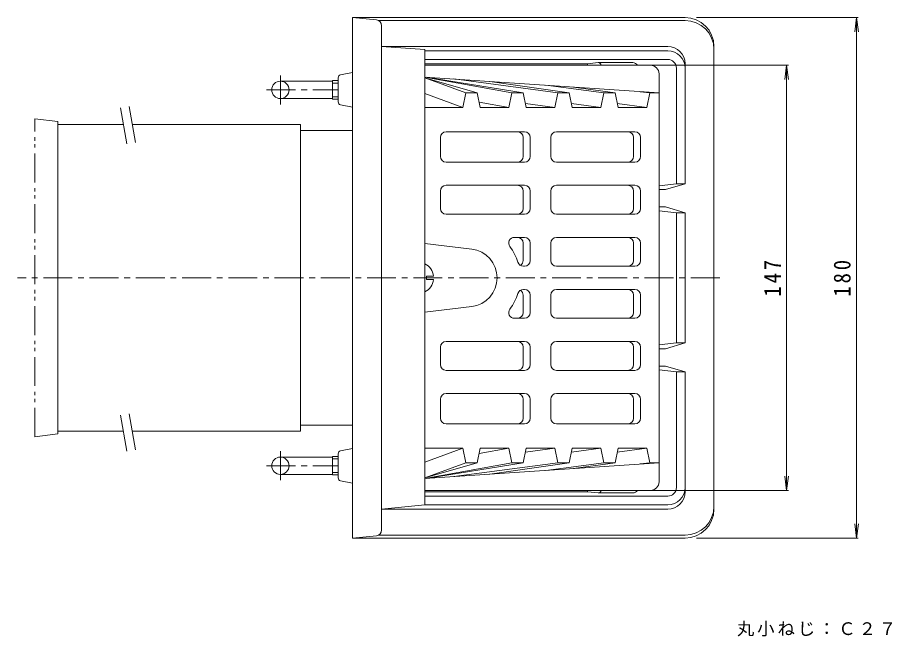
# Model space of a CAD drawing. Units: millimetres, scale not verified. Extents: x -191 to 343, y -275 to 247.
# Drawn here: x -138.6 to 164.8, y 32.8 to 246.8 of the extents above; entities that cross this region are included whole.
import ezdxf

# ---------------------------------------------------------------- set-up
doc = ezdxf.new("R2010")
doc.units = ezdxf.units.MM
doc.header["$LTSCALE"] = 2
doc.linetypes.add('CHAIN1', pattern=[8, 5, -1, 1, -1])
doc.linetypes.add('DOUBLE_CHAIN1', pattern=[8.8, 5, -1, 0.6, -0.6, 0.6, -1])
for name, color, linetype, lineweight in [('0-0_通り芯', 3, 'Continuous', 9), ('0-2_仕上', 6, 'Continuous', 9), ('0-3_建具', 7, 'Continuous', 9), ('0-4_その他', 7, 'Continuous', 9), ('0-5_寸法', 7, 'Continuous', 9)]:
    doc.layers.add(name, color=color, linetype=linetype, lineweight=lineweight)
doc.styles.add('ＭＳ ゴシック', font='')
doc.styles.get('ＭＳ ゴシック').set_extended_font_data('MS Gothic')

msp = doc.modelspace()

# ---------------------------------------------------------------- linework, layer by layer
at = {"layer": '0-0_通り芯'}
for p, q in [((-22.669, 66.773), (-22.669, 246.773)), ((92.331, 246.773), (-22.669, 246.773)), ((-14.47, 245.953), (-22.669, 246.773)), ((92.331, 245.773), (-13.818, 245.773)), ((-12.669, 69.583), (-12.669, 243.963)), ((-12.669, 236.773), (2.331, 235.773)), ((86.331, 236.773), (-12.669, 236.773)), ((102.331, 76.773), (102.331, 236.773)), ((2.331, 78.273), (2.331, 235.773)), ((86.331, 235.273), (2.331, 235.273)), ((86.331, 232.273), (2.331, 232.273)), ((58.564, 230.773), (2.331, 230.773)), ((58.564, 230.773), (62.331, 231.173)), ((58.564, 230.273), (58.564, 230.773)), ((74.222, 231.173), (62.331, 231.173)), ((92.331, 189.273), (92.331, 230.773)), ((-26.856, 226.928), (-22.669, 227.725)), ((89.331, 189.273), (89.331, 229.273)), ((-27.669, 225.945), (-27.669, 217.6)), ((-26.856, 216.618), (-22.669, 215.821)), ((-22.669, 207.773), (-40.701, 207.773)), ((83.331, 188.602), (89.331, 189.273)), ((85.618, 187.273), (92.331, 189.273)), ((92.331, 189.273), (89.331, 189.273)), ((85.618, 187.273), (83.331, 187.273)), ((85.618, 181.273), (83.331, 181.273)), ((89.331, 179.273), (83.331, 179.944)), ((85.618, 181.273), (92.331, 179.273)), ((92.331, 179.273), (89.331, 179.273)), ((92.331, 134.273), (92.331, 179.273)), ((89.331, 134.273), (83.331, 133.602)), ((85.618, 132.273), (92.331, 134.273)), ((85.618, 132.273), (83.331, 132.273)), ((85.618, 126.273), (83.331, 126.273)), ((83.331, 124.944), (89.331, 124.273)), ((85.618, 126.273), (92.331, 124.273)), ((92.331, 124.273), (89.331, 124.273)), ((89.331, 84.273), (89.331, 124.273)), ((92.331, 82.773), (92.331, 124.273)), ((-22.669, 105.773), (-40.701, 105.773)), ((-26.856, 96.928), (-22.669, 97.725)), ((-27.669, 87.6), (-27.669, 95.945)), ((-26.856, 86.618), (-22.669, 85.821)), ((58.564, 82.773), (2.331, 82.773)), ((58.564, 83.273), (58.564, 82.773)), ((58.564, 82.773), (62.331, 82.373)), ((74.222, 82.373), (62.331, 82.373)), ((86.331, 81.273), (2.331, 81.273)), ((-12.669, 76.773), (2.331, 78.273)), ((86.331, 76.773), (-12.669, 76.773)), ((86.331, 78.273), (2.331, 78.273)), ((-14.47, 67.593), (-22.669, 66.773)), ((92.331, 66.773), (-22.669, 66.773)), ((92.331, 67.773), (-13.818, 67.773))]:
    msp.add_line(p, q, dxfattribs=at)
at = {"layer": '0-0_通り芯', "color": 2, "linetype": 'CHAIN1'}
for p, q in [((-47.669, 216.711), (-47.669, 227.145)), ((-52.425, 221.773), (-27.669, 221.773)), ((-47.669, 96.834), (-47.669, 86.4)), ((-52.425, 91.773), (-27.669, 91.773))]:
    msp.add_line(p, q, dxfattribs=at)
at = {"layer": '0-0_通り芯', "color": 2}
for p, q in [((-47.669, 224.773), (-29.669, 224.773)), ((-29.669, 218.598), (-29.669, 224.948)), ((-29.669, 224.948), (-27.669, 224.948)), ((-29.669, 224.133), (-27.669, 224.133)), ((-47.669, 218.773), (-29.669, 218.773)), ((-29.669, 219.413), (-27.669, 219.413)), ((-29.669, 218.598), (-27.669, 218.598)), ((-47.669, 94.773), (-29.669, 94.773)), ((-29.669, 94.948), (-29.669, 88.598)), ((-29.669, 94.948), (-27.669, 94.948)), ((-29.669, 94.133), (-27.669, 94.133)), ((-47.669, 88.773), (-29.669, 88.773)), ((-29.669, 89.413), (-27.669, 89.413)), ((-29.669, 88.598), (-27.669, 88.598))]:
    msp.add_line(p, q, dxfattribs=at)
at = {"layer": '0-0_通り芯', "linetype": 'CHAIN1'}
msp.add_line((104.332, 156.773), (-138.607, 156.773), dxfattribs=at)
at = {"layer": '0-0_通り芯'}
msp.add_lwpolyline([(92.331, 134.273), (89.331, 134.273), (89.331, 179.273)], dxfattribs=at)
at = {"layer": '0-0_通り芯', "color": 2}
for centre in [(-47.669, 221.773), (-47.669, 91.773)]:
    msp.add_circle(centre, 3, dxfattribs=at)
at = {"layer": '0-0_通り芯'}
for centre, radius, start, end in [((-14.669, 243.963), 2, 0, 84.28885), ((92.331, 236.773), 10, 0, 90), ((92.331, 235.773), 10, 0, 90), ((86.331, 230.773), 6, 0, 90), ((86.331, 229.273), 6, 0, 90), ((62.331, 230.173), 1, 5.73544, 90), ((74.222, 229.173), 2, 33.3649, 90), ((86.331, 229.273), 3, 0, 90), ((-26.669, 225.945), 1, 100.78464, 180), ((-26.669, 217.6), 1, 180, 259.21536), ((-26.669, 95.945), 1, 100.78464, 180), ((-26.669, 87.6), 1, 180, 259.21536), ((62.331, 83.373), 1, 270, 354.26456), ((74.222, 84.373), 2, 270, 326.6351), ((86.331, 84.273), 6, 270, 0), ((86.331, 84.273), 3, 270, 0), ((86.331, 82.773), 6, 270, 0), ((92.331, 77.773), 10, 270, 0), ((92.331, 76.773), 10, 270, 0), ((-14.669, 69.583), 2, 275.71123, 0)]:
    msp.add_arc(centre, radius, start, end, dxfattribs=at)
at = {"layer": '0-2_仕上'}
for p, q in [((80.331, 230.273), (2.331, 230.273)), ((2.331, 226.205), (83.331, 220.701)), ((2.331, 226.183), (32.403, 220.701)), ((20.383, 220.701), (2.331, 225.98)), ((16.494, 220.701), (2.331, 225.905)), ((36.293, 220.701), (2.737, 226.177)), ((48.313, 220.701), (12.319, 225.526)), ((24.784, 224.679), (52.203, 220.701)), ((83.331, 86.273), (83.331, 227.273)), ((44.146, 223.364), (64.223, 220.701)), ((68.113, 220.701), (53.724, 222.713)), ((15.461, 215.673), (2.331, 220.498)), ((16.494, 220.701), (15.461, 215.673)), ((20.383, 220.701), (16.494, 220.701)), ((20.383, 220.701), (21.471, 215.673)), ((31.371, 215.673), (32.403, 220.701)), ((36.293, 220.701), (32.403, 220.701)), ((36.293, 220.701), (37.381, 215.673)), ((47.281, 215.673), (48.313, 220.701)), ((52.203, 220.701), (48.313, 220.701)), ((52.203, 220.701), (53.291, 215.673)), ((64.223, 220.701), (63.191, 215.673)), ((68.113, 220.701), (64.223, 220.701)), ((68.113, 220.701), (69.201, 215.673)), ((80.133, 220.701), (76.822, 221.143)), ((79.101, 215.673), (80.133, 220.701)), ((83.331, 220.701), (80.133, 220.701)), ((15.461, 215.673), (2.331, 215.673)), ((21.065, 217.552), (31.371, 215.673)), ((31.371, 215.673), (21.471, 215.673)), ((47.281, 215.673), (37.086, 217.04)), ((47.281, 215.673), (37.381, 215.673)), ((52.999, 217.025), (63.191, 215.673)), ((63.191, 215.673), (53.291, 215.673)), ((79.101, 215.673), (68.906, 217.035)), ((79.101, 215.673), (69.201, 215.673)), ((36.796, 207.273), (9.695, 207.273)), ((47.867, 207.273), (74.967, 207.273)), ((7.695, 205.273), (7.695, 198.773)), ((36.321, 205.273), (36.321, 198.773)), ((38.796, 205.273), (38.796, 198.773)), ((45.867, 198.773), (45.867, 205.273)), ((74.492, 205.273), (74.492, 198.773)), ((76.967, 205.273), (76.967, 198.773)), ((36.796, 196.773), (9.695, 196.773)), ((47.867, 196.773), (74.967, 196.773)), ((36.796, 188.773), (9.695, 188.773)), ((47.867, 188.773), (74.967, 188.773)), ((7.695, 186.773), (7.695, 180.773)), ((36.321, 180.773), (36.321, 186.773)), ((38.796, 180.773), (38.796, 186.773)), ((45.867, 186.773), (45.867, 180.773)), ((74.492, 186.773), (74.492, 180.773)), ((76.967, 186.773), (76.967, 180.773)), ((36.796, 178.773), (9.695, 178.773)), ((47.867, 178.773), (74.967, 178.773)), ((36.796, 170.773), (33.331, 170.773)), ((47.867, 170.773), (74.967, 170.773)), ((2.331, 168.652), (18.527, 166.701)), ((36.321, 162.773), (36.321, 168.773)), ((38.796, 162.773), (38.796, 168.773)), ((45.867, 168.773), (45.867, 162.773)), ((74.492, 168.773), (74.492, 162.773)), ((76.967, 168.773), (76.967, 162.773)), ((36.796, 160.773), (36.41, 160.773)), ((47.867, 160.773), (74.967, 160.773)), ((36.796, 152.773), (36.41, 152.773)), ((47.867, 152.773), (74.967, 152.773)), ((36.321, 150.773), (36.321, 144.773)), ((38.796, 150.773), (38.796, 144.773)), ((45.867, 144.773), (45.867, 150.773)), ((74.492, 144.773), (74.492, 150.773)), ((76.967, 144.773), (76.967, 150.773)), ((2.331, 144.893), (18.527, 146.845)), ((36.796, 142.773), (33.331, 142.773)), ((47.867, 142.773), (74.967, 142.773)), ((36.796, 134.773), (9.695, 134.773)), ((47.867, 134.773), (74.967, 134.773)), ((7.695, 126.773), (7.695, 132.773)), ((36.321, 132.773), (36.321, 126.773)), ((38.796, 132.773), (38.796, 126.773)), ((45.867, 126.773), (45.867, 132.773)), ((74.492, 126.773), (74.492, 132.773)), ((76.967, 126.773), (76.967, 132.773)), ((36.796, 124.773), (9.695, 124.773)), ((47.867, 124.773), (74.967, 124.773)), ((36.796, 116.773), (9.695, 116.773)), ((47.867, 116.773), (74.967, 116.773)), ((7.695, 108.273), (7.695, 114.773)), ((36.321, 108.273), (36.321, 114.773)), ((38.796, 108.273), (38.796, 114.773)), ((45.867, 114.773), (45.867, 108.273)), ((74.492, 108.273), (74.492, 114.773)), ((76.967, 108.273), (76.967, 114.773)), ((36.796, 106.273), (9.695, 106.273)), ((47.867, 106.273), (74.967, 106.273)), ((15.461, 97.873), (2.331, 93.048)), ((15.461, 97.873), (2.331, 97.873)), ((16.494, 92.845), (15.461, 97.873)), ((20.383, 92.845), (21.471, 97.873)), ((21.065, 95.994), (31.371, 97.873)), ((31.371, 97.873), (21.471, 97.873)), ((31.371, 97.873), (32.403, 92.845)), ((36.293, 92.845), (37.381, 97.873)), ((47.281, 97.873), (37.086, 96.506)), ((47.281, 97.873), (37.381, 97.873)), ((47.281, 97.873), (48.313, 92.845)), ((52.203, 92.845), (53.291, 97.873)), ((52.999, 96.521), (63.191, 97.873)), ((63.191, 97.873), (53.291, 97.873)), ((64.223, 92.845), (63.191, 97.873)), ((68.113, 92.845), (69.201, 97.873)), ((79.101, 97.873), (68.906, 96.511)), ((79.101, 97.873), (69.201, 97.873)), ((79.101, 97.873), (80.133, 92.845)), ((16.494, 92.845), (2.331, 87.641)), ((20.383, 92.845), (2.331, 87.566)), ((2.331, 87.363), (32.403, 92.845)), ((2.331, 87.341), (83.331, 92.845)), ((36.293, 92.845), (2.737, 87.368)), ((48.313, 92.845), (12.319, 88.02)), ((20.383, 92.845), (16.494, 92.845)), ((24.784, 88.867), (52.203, 92.845)), ((36.293, 92.845), (32.403, 92.845)), ((44.146, 90.182), (64.223, 92.845)), ((52.203, 92.845), (48.313, 92.845)), ((68.113, 92.845), (53.724, 90.833)), ((68.113, 92.845), (64.223, 92.845)), ((80.133, 92.845), (76.822, 92.403)), ((83.331, 92.845), (80.133, 92.845)), ((80.331, 83.273), (2.331, 83.273))]:
    msp.add_line(p, q, dxfattribs=at)
at = {"layer": '0-2_仕上', "color": 4}
for p, q in [((2.831, 157.373), (2.831, 156.173)), ((5.298, 157.373), (2.831, 157.373)), ((5.298, 156.173), (2.831, 156.173))]:
    msp.add_line(p, q, dxfattribs=at)
at = {"layer": '0-2_仕上'}
for centre, radius, start, end in [((80.331, 227.273), 3, 0, 90), ((9.695, 205.273), 2, 90, 180), ((34.321, 205.273), 2, 0, 90), ((36.796, 205.273), 2, 0, 90), ((47.867, 205.273), 2, 90, 180), ((72.492, 205.273), 2, 0, 90), ((74.967, 205.273), 2, 0, 90), ((9.695, 198.773), 2, 180, 270), ((34.321, 198.773), 2, 270, 0), ((36.796, 198.773), 2, 270, 0), ((47.867, 198.773), 2, 180, 270), ((72.492, 198.773), 2, 270, 0), ((74.967, 198.773), 2, 270, 0), ((9.695, 186.773), 2, 90, 180), ((34.321, 186.773), 2, 0, 90), ((36.796, 186.773), 2, 0, 90), ((47.867, 186.773), 2, 90, 180), ((72.492, 186.773), 2, 0, 90), ((74.967, 186.773), 2, 0, 90), ((9.695, 180.773), 2, 180, 270), ((34.321, 180.773), 2, 270, 0), ((36.796, 180.773), 2, 270, 0), ((47.867, 180.773), 2, 180, 270), ((72.492, 180.773), 2, 270, 0), ((74.967, 180.773), 2, 270, 0), ((33.331, 168.773), 2, 90, 216.87004), ((34.321, 168.773), 2, 0, 90), ((36.796, 168.773), 2, 0, 90), ((47.867, 168.773), 2, 90, 180), ((72.492, 168.773), 2, 0, 90), ((74.967, 168.773), 2, 0, 90), ((17.331, 156.773), 18, 17.45766, 36.8699), ((17.331, 156.773), 10, 276.87036, 83.13005), ((36.41, 162.773), 2, 197.45796, 270), ((34.321, 162.773), 2, 301.48555, 0), ((36.796, 162.773), 2, 270, 0), ((47.867, 162.773), 2, 180, 270), ((72.492, 162.773), 2, 270, 0), ((74.967, 162.773), 2, 270, 0), ((36.41, 150.773), 2, 90, 162.54204), ((34.321, 150.773), 2, 0, 58.51445), ((36.796, 150.773), 2, 0, 90), ((47.867, 150.773), 2, 90, 180), ((72.492, 150.773), 2, 0, 90), ((74.967, 150.773), 2, 0, 90), ((17.331, 156.773), 18, 323.1301, 342.54234), ((33.331, 144.773), 2, 143.12996, 270), ((34.321, 144.773), 2, 270, 0), ((36.796, 144.773), 2, 270, 0), ((47.867, 144.773), 2, 180, 270), ((72.492, 144.773), 2, 270, 0), ((74.967, 144.773), 2, 270, 0), ((9.695, 132.773), 2, 90, 180), ((34.321, 132.773), 2, 0, 90), ((36.796, 132.773), 2, 0, 90), ((47.867, 132.773), 2, 90, 180), ((72.492, 132.773), 2, 0, 90), ((74.967, 132.773), 2, 0, 90), ((9.695, 126.773), 2, 180, 270), ((34.321, 126.773), 2, 270, 0), ((36.796, 126.773), 2, 270, 0), ((47.867, 126.773), 2, 180, 270), ((72.492, 126.773), 2, 270, 0), ((74.967, 126.773), 2, 270, 0), ((9.695, 114.773), 2, 90, 180), ((34.321, 114.773), 2, 0, 90), ((36.796, 114.773), 2, 0, 90), ((47.867, 114.773), 2, 90, 180), ((72.492, 114.773), 2, 0, 90), ((74.967, 114.773), 2, 0, 90), ((9.695, 108.273), 2, 180, 270), ((34.321, 108.273), 2, 270, 0), ((36.796, 108.273), 2, 270, 0), ((47.867, 108.273), 2, 180, 270), ((72.492, 108.273), 2, 270, 0), ((74.967, 108.273), 2, 270, 0), ((80.331, 86.273), 3, 270, 0)]:
    msp.add_arc(centre, radius, start, end, dxfattribs=at)
at = {"layer": '0-2_仕上', "color": 4}
for start, end in [(6.32591, 63.3158), (296.6842, 353.67409)]:
    msp.add_arc((-0.114, 156.773), 5.445, start, end, dxfattribs=at)
at = {"layer": '0-3_建具'}
for p, q in [((-102.931, 215.517), (-100.739, 203.088)), ((-99.976, 216.038), (-97.785, 203.609)), ((-102.931, 109.242), (-100.739, 96.813)), ((-99.976, 109.763), (-97.785, 97.334))]:
    msp.add_line(p, q, dxfattribs=at)
at = {"layer": '0-3_建具', "linetype": 'DOUBLE_CHAIN1'}
for p, q in [((-124.65, 210.773), (-132.669, 211.757)), ((-124.65, 209.773), (-124.65, 210.773)), ((-124.65, 102.773), (-124.65, 103.773))]:
    msp.add_line(p, q, dxfattribs=at)
at = {"layer": '0-3_建具', "color": 4}
for p, q in [((-124.65, 103.773), (-124.65, 209.773)), ((-101.918, 209.773), (-124.65, 209.773)), ((-40.701, 209.773), (-98.871, 209.773)), ((-40.701, 103.773), (-40.701, 209.773)), ((-101.966, 103.773), (-124.65, 103.773)), ((-40.701, 103.773), (-98.92, 103.773))]:
    msp.add_line(p, q, dxfattribs=at)
at = {"layer": '0-3_建具', "linetype": 'DOUBLE_CHAIN1'}
msp.add_lwpolyline([(-124.65, 102.773), (-132.669, 101.788), (-132.669, 211.757)], dxfattribs=at)
at = {"layer": '0-4_その他'}
for p, q in [((152.282, 246.773), (96.331, 246.773)), ((151.682, 246.773), (151.029, 241.816)), ((151.682, 66.773), (151.682, 246.773)), ((151.682, 246.773), (152.335, 241.816)), ((128.087, 230.273), (79.892, 230.273)), ((127.487, 230.273), (126.834, 225.316)), ((127.487, 83.273), (127.487, 230.273)), ((127.487, 230.273), (128.139, 225.316)), ((127.487, 83.273), (126.834, 88.23)), ((127.487, 83.273), (128.139, 88.23)), ((128.087, 83.273), (79.892, 83.273)), ((151.682, 66.773), (151.029, 71.73)), ((151.682, 66.773), (152.335, 71.73)), ((152.282, 66.773), (96.331, 66.773))]:
    msp.add_line(p, q, dxfattribs=at)

# ---------------------------------------------------------------- texts
at = {"layer": '0-4_その他', "color": 2, "char_height": 5.865, "attachment_point": 7, "rotation": 90, "style": 'ＭＳ ゴシック'}
for s, insert in [('\\T1.27;\\W0.9;147', (125.487, 150.273)), ('\\T1.27;\\W0.9;180', (149.682, 150.273))]:
    msp.add_mtext(s, dxfattribs=dict(at, insert=insert))
at = {"layer": '0-5_寸法', "insert": (110.278, 32.766), "char_height": 4.399, "attachment_point": 7, "style": 'ＭＳ ゴシック'}
msp.add_mtext('\\T1.17;丸小ねじ：Ｃ２７００Ｗ', dxfattribs=at)

doc.saveas('drawing.dxf')
